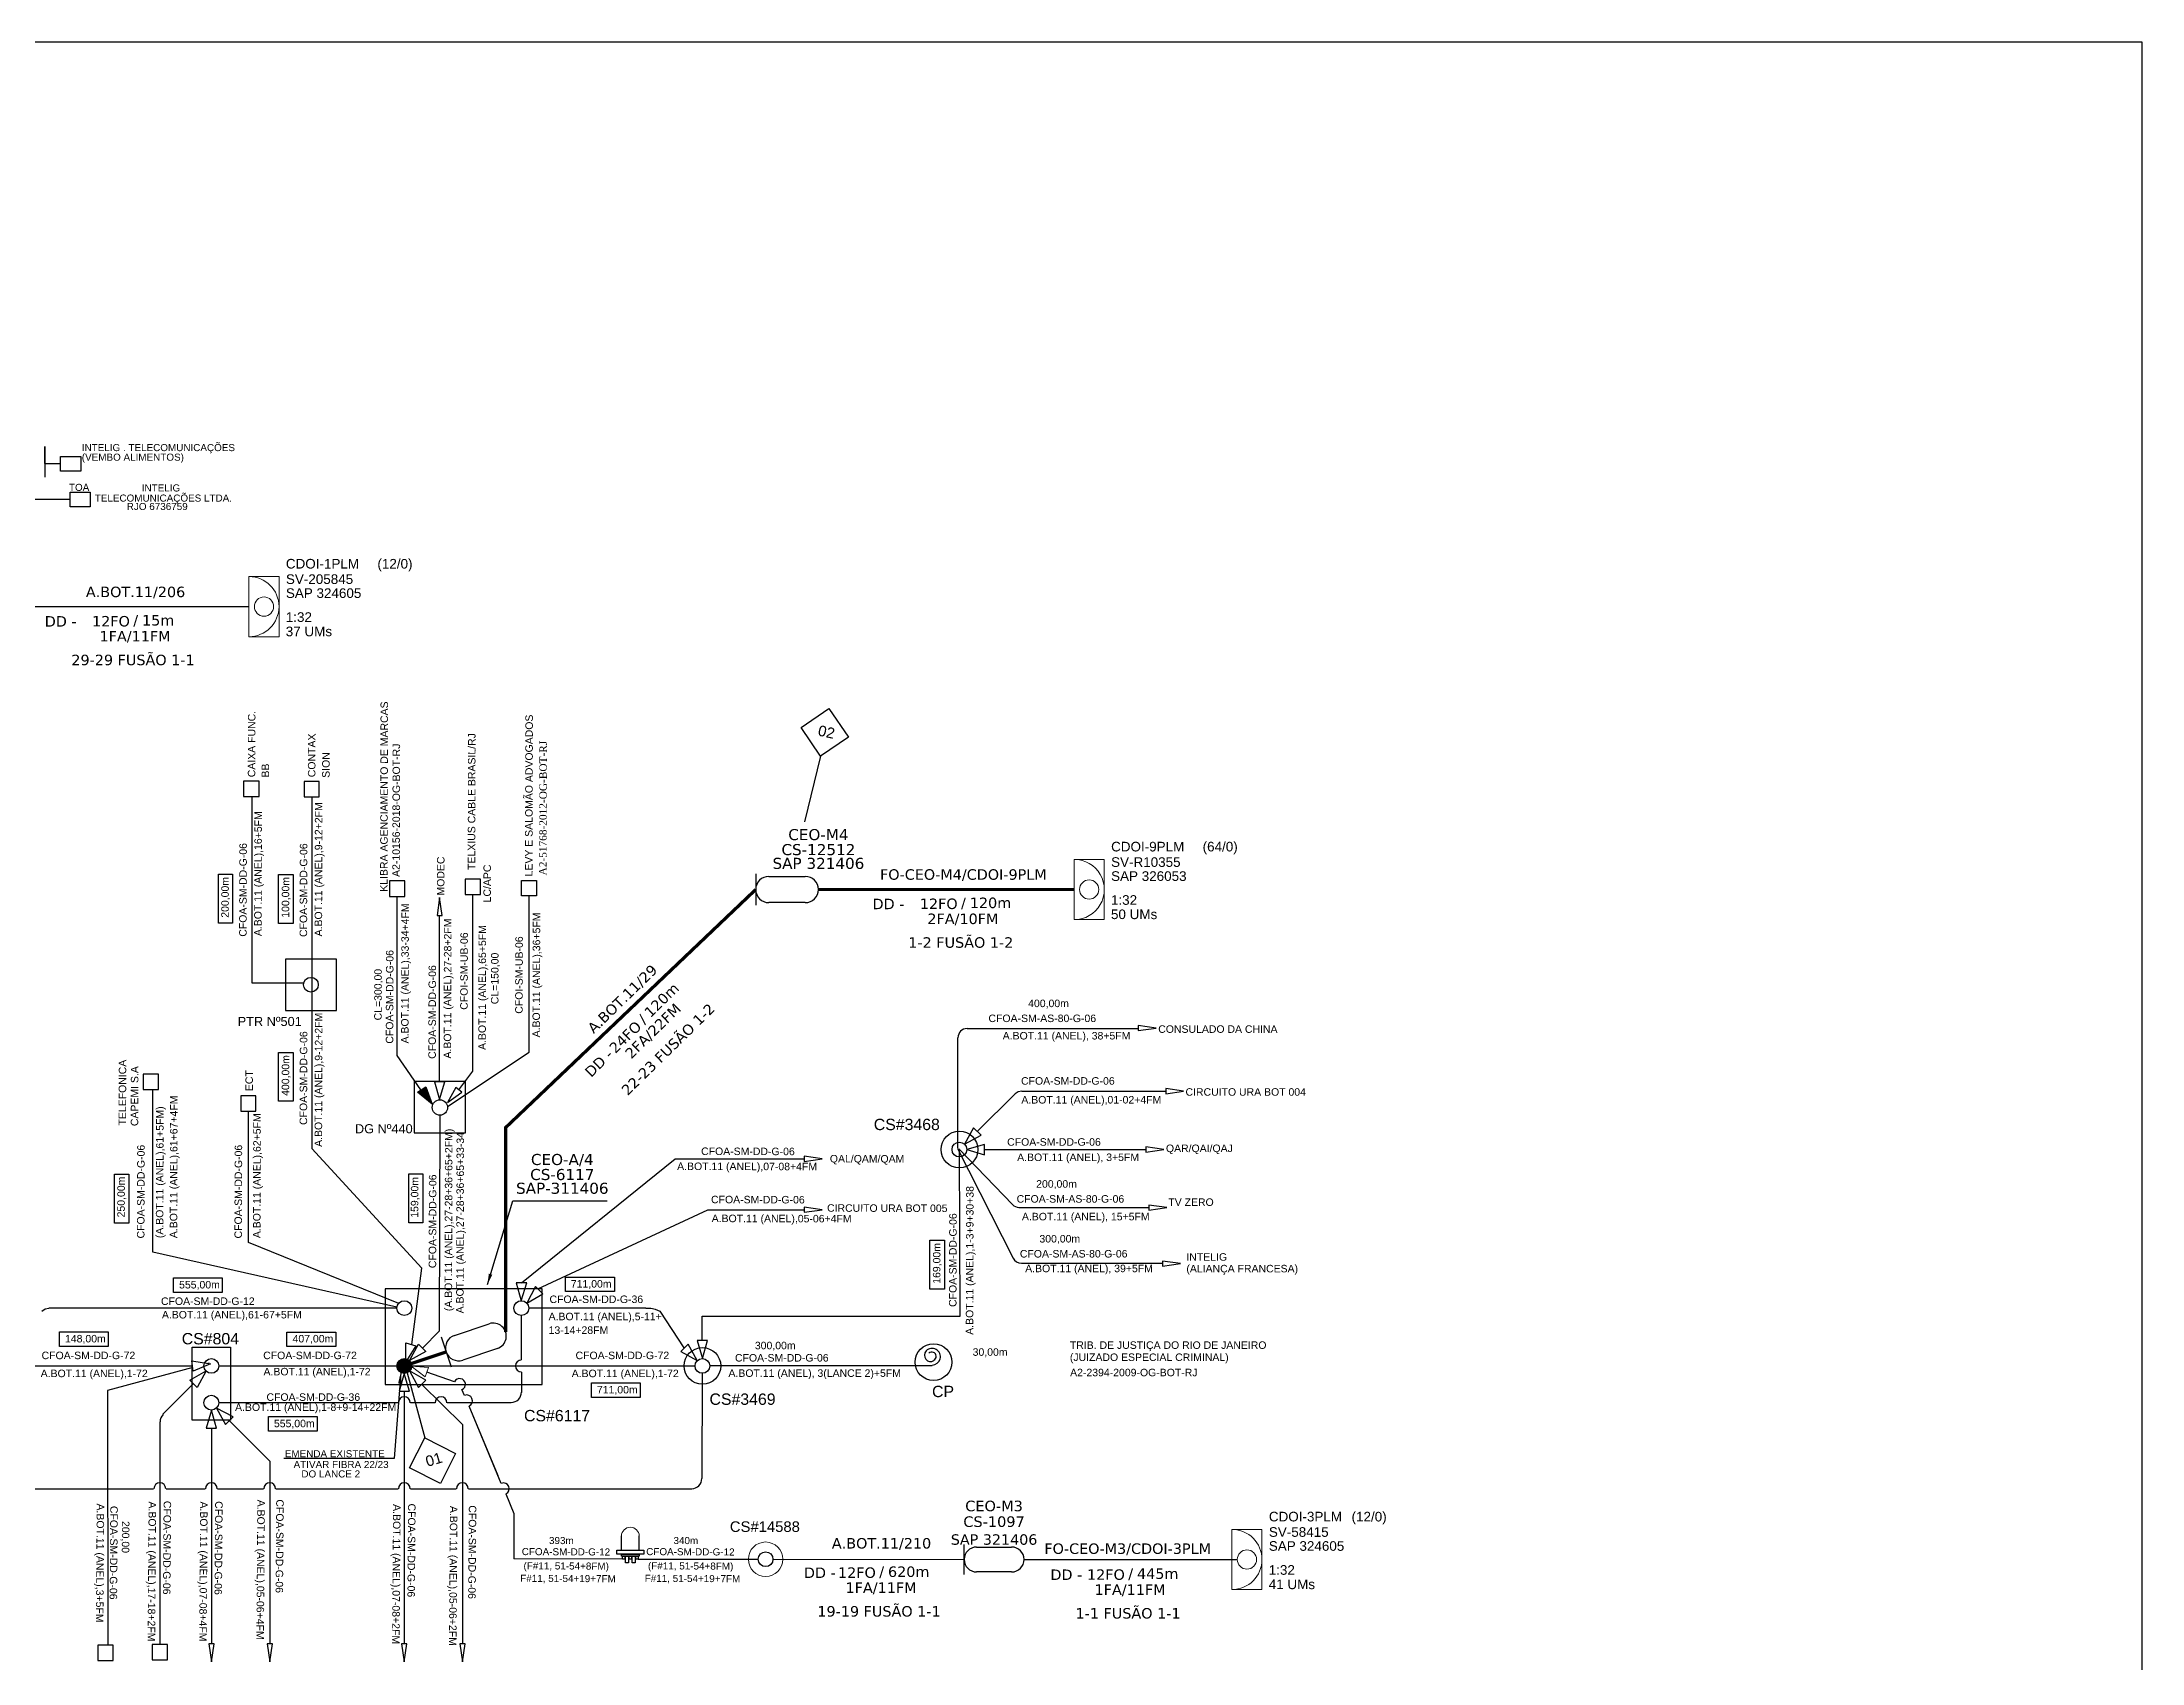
# Model space of a CAD drawing. Header units: millimetres. Extents: x 3753 to 6511, y 627 to 1221.
# Drawn here: x 6028 to 6510.8, y 849 to 1221.5 of the extents above; entities that cross this region are included whole.
import ezdxf
from ezdxf.enums import TextEntityAlignment as Align

# ---------------------------------------------------------------- set-up
doc = ezdxf.new("R2010")
doc.units = ezdxf.units.MM
for name, color, linetype, lineweight in [("20.0-LEGENDA DOS CDO'S", 1, 'Continuous', 0), ('40.1-ETIQUETAS', 1, 'Continuous', 20), ('Cabo existente', 7, 'Continuous', 40)]:
    doc.layers.add(name, color=color, linetype=linetype, lineweight=lineweight)
for name, color, linetype in [('20.1-CDO_INTERIOR', 1, 'Continuous'), ('20.4-CEO', 1, 'Continuous'), ('CEO', 1, 'Continuous'), ('CS#', 5, 'Continuous'), ('CS# TXT', 2, 'Continuous'), ('Redeproj', 7, 'Continuous'), ('TEXTOS', 2, 'Continuous')]:
    doc.layers.add(name, color=color, linetype=linetype)
doc.styles.add('ARIAL', font='arial.ttf')
doc.styles.add('siredit', font='verdana.ttf')
doc.styles.add('style0', font='arial.ttf', dxfattribs={"height": 1.166944})
doc.dimstyles.new('ISO-25', dxfattribs={"dimtxt": 2.5, "dimasz": 2.5, "dimexe": 1.25, "dimexo": 0.625, "dimtad": 1, "dimtxsty": 'Standard', "dimcen": 2.5, "dimadec": 0, "dimazin": 0, "dimtfac": 1, "dimtmove": 0, "dimatfit": 3, "dimfxl": 0, "dimarcsym": 0})
doc.dimstyles.get("Standard").update_dxf_attribs({"dimtxt": 0.18, "dimasz": 0.18, "dimexe": 0.18, "dimexo": 0.0625, "dimgap": 0.09, "dimtad": 0, "dimtih": 1, "dimtoh": 1, "dimdec": 4, "dimzin": 0, "dimdsep": 46, "dimtxsty": 'Standard', "dimcen": 0.09, "dimadec": 0, "dimazin": 0, "dimtfac": 1, "dimtdec": 4, "dimtofl": 0, "dimtmove": 0, "dimatfit": 3, "dimfxl": 0, "dimtolj": 1, "dimtzin": 0, "dimarcsym": 0})

# ---------------------------------------------------------------- blocks, each defined once
blk = doc.blocks.new('ETIQUETA_RS5F')
at = {"layer": '40.1-ETIQUETAS', "color": 0, "style": 'siredit'}
blk.add_text('/', height=1.5, dxfattribs=at).set_placement((1.55, -1.95), align=Align.MIDDLE_RIGHT)
for tag, p in [('ETIQUETA_R_PRIMARIA', (1.18, 4.1)), ('ETIQUETA_R_SECUNDARIA', (1.18, 2.1)), ('F_ATIVAS/F_MORTAS', (1.11, -4.24))]:
    blk.add_attdef(tag, text='', height=1.5, dxfattribs=at).set_placement(p, align=Align.MIDDLE_CENTER)
for tag, p in [('TIPO_CABO', (-6.62, -2.12)), ('CAP_CABO', (0.37, -2.09))]:
    blk.add_attdef(tag, text='', height=1.5, dxfattribs=at).set_placement(p, align=Align.MIDDLE_RIGHT)
blk.add_attdef('METROS', text='', height=1.5, dxfattribs=at).set_placement((2.11, -1.95), align=Align.MIDDLE_LEFT)
for tag, p in [('FUSÃO_1', (0.82, -8.39)), ('FUSÃO_2', (0.82, -10.6)), ('FUSÃO_3', (0.82, -12.93)), ('FUSÃO_4', (0.82, -15.14)), ('FUSÃO_5', (0.82, -17.16))]:
    blk.add_attdef(tag, text='', height=1.5, dxfattribs=at).set_placement(p, align=Align.CENTER)
blk = doc.blocks.new('CEO_UN')
at = {"layer": '20.4-CEO', "color": 0}
for p, q in [((-9.11, 2.39), (-2.39, 2.39)), ((-2.39, -2.39), (-9.11, -2.39))]:
    blk.add_line(p, q, dxfattribs=at)
blk.add_lwpolyline([(-11.5, -2.89), (-11.5, 2.89)], dxfattribs=at)
for centre, start, end in [((-9.11, 0), 90, 270), ((-2.39, 0), 270, 90)]:
    blk.add_arc(centre, 2.39, start, end, dxfattribs=at)
at = {"layer": '20.4-CEO', "color": 7, "style": 'siredit'}
for tag, height, p in [('LOCAL?', 2.03, (-5.75, 7.27)), ('NOME?', 2.03, (-5.75, 10.27)), ('TIPO?', 2, (-9.11, 3.89))]:
    blk.add_attdef(tag, text='', height=height, dxfattribs=at).set_placement(p, align=Align.MIDDLE_CENTER)
blk.add_attdef('FIBRAS_RESERVA', text='', height=2.03, dxfattribs=at).set_placement((-5.75, -3.97), align=Align.TOP_CENTER)
blk = doc.blocks.new('CDOI_CT_DRT')
at = {"layer": '20.1-CDO_INTERIOR', "color": 0, "lineweight": 18}
blk.add_lwpolyline([(2.13, -2.13), (2.13, 2.12), (0, 2.12), (0, -2.13)], close=True, dxfattribs=at)
blk.add_circle((1.06, 0), 0.68, dxfattribs=at)
blk.add_arc((0, 0), 2.13, 269.9724, 89.9724, dxfattribs=at)
at = {"layer": "20.0-LEGENDA DOS CDO'S", "color": 0, "style": 'ARIAL'}
for tag, p in [('CDO_N', (2.61, 2.69)), ('SURVEY', (2.61, 1.6)), ('SAP', (2.61, 0.61)), ('1:XX', (2.6, -1.08)), ('UMS', (2.6, -2.09))]:
    blk.add_attdef(tag, p, '', height=0.68, rotation=359.9724, dxfattribs=at)
blk.add_attdef('FIBRAS_UTILIZADAS', text='', height=0.68, rotation=359.9724, dxfattribs=at).set_placement((10.32, 2.69), align=Align.CENTER)
blk = doc.blocks.new('CEO_CT_DRT')
at = {"layer": 'CEO', "color": 0}
for p, q in [((-4.55, 1.2), (-1.2, 1.2)), ((-1.2, -1.2), (-4.55, -1.2))]:
    blk.add_line(p, q, dxfattribs=at)
blk.add_lwpolyline([(-5.75, 1.44), (-5.75, -1.44)], dxfattribs=at)
for centre, start, end in [((-4.55, 0), 90, 270), ((-1.2, 0), 270, 90)]:
    blk.add_arc(centre, 1.2, start, end, dxfattribs=at)
at = {"layer": 'CEO', "color": 7, "style": 'siredit'}
for tag, p in [('CEO_Nº', (-2.87, 5.54)), ('LOCAL', (-2.87, 4.17)), ('SAP', (-2.87, 2.91)), ('FIBRAS_RESERVA', (-2.87, -2.01))]:
    blk.add_attdef(tag, text='', height=1.01, dxfattribs=at).set_placement(p, align=Align.TOP_CENTER)

msp = doc.modelspace()

# ---------------------------------------------------------------- hatches: boundary and pattern name
msp.add_hatch(color=256).paths.add_polyline_path([(6116.24, 981.39), (6114.39, 980.13), (6117.72, 977.38)])
at = {"lineweight": 15}
h = msp.add_hatch(color=5, dxfattribs=at)
edge = h.paths.add_edge_path()
edge.add_arc((6111.34, 917.18), 1.74, 0, 360)
h = msp.add_hatch(color=256)
edge = h.paths.add_edge_path()
edge.add_arc((6111.32, 917.22), 1.7, 0, 360)

# ---------------------------------------------------------------- linework, layer by layer
at = {"color": 7}
for p, q in [((6019.67, 1091.71), (6075.61, 1091.71)), ((6196.09, 872.8), (6240.02, 872.74)), ((6253.8, 872.74), (6253.8, 872.74)), ((6253.8, 872.74), (6302.84, 872.74))]:
    msp.add_line(p, q, dxfattribs=at)
for p, q in [((6109.67, 988.57), (6109.67, 1025.12)), ((6127.05, 984.94), (6127.05, 1025.48)), ((6115.15, 980.7), (6109.67, 988.57)), ((6123.88, 980.65), (6127.05, 984.94)), ((6114.39, 980.13), (6116.24, 981.39)), ((6117.72, 977.38), (6114.39, 980.13)), ((6116.24, 981.39), (6117.72, 977.38)), ((6123.17, 981.2), (6121.24, 977.79)), ((6121.24, 977.79), (6124.57, 980.11)), ((6124.57, 980.11), (6123.17, 981.2))]:
    msp.add_line(p, q)
at = {"linetype": 'Continuous'}
msp.add_lwpolyline([(6510.83, 1221.45), (5672.26, 1221.45), (5672.26, 627.45), (6510.83, 627.45), (6510.83, 1221.45)], dxfattribs=at)
at = {"color": 7}
for points in [[(6028.67, 1124.61), (6028.67, 1128.51), (6028.67, 1121.47)], [(6028.67, 1124.61), (6032.31, 1124.61)]]:
    msp.add_lwpolyline(points, dxfattribs=at)
msp.add_lwpolyline([(6032.31, 1126.18), (6036.93, 1126.18), (6036.93, 1122.83), (6032.31, 1122.83)], close=True, dxfattribs=at)
for points in [[(6034.47, 1116.33), (6007.4, 1116.33), (6007.4, 1116.33)], [(6074.39, 1051.62), (6074.39, 1048.07), (6077.93, 1048.07), (6077.93, 1051.62), (6074.39, 1051.62)], [(6076.36, 1005.15), (6076.36, 1048.07)], [(6088.28, 1051.55), (6088.28, 1048.01), (6091.76, 1048.01), (6091.76, 1051.55), (6088.28, 1051.55)], [(6090.05, 1048.01), (6090.05, 967.21), (6115.34, 939.65)], [(6071.86, 1030.22), (6071.86, 1018.98), (6068.59, 1018.98), (6068.59, 1030.22), (6071.86, 1030.22)], [(6085.76, 1030.16), (6085.76, 1018.92), (6082.42, 1018.92), (6082.42, 1030.16), (6085.76, 1030.16)], [(6107.93, 1028.67), (6107.93, 1025.12), (6111.48, 1025.12), (6111.48, 1028.67), (6107.93, 1028.67)], [(6125.31, 1029.07), (6125.31, 1025.53), (6128.85, 1025.53), (6128.85, 1029.07), (6125.31, 1029.07)], [(6119.45, 1024.84), (6118.9, 1020.69), (6120.06, 1020.69), (6119.45, 1024.84)], [(6121.27, 976.83), (6140, 989.3), (6140, 1025.27)], [(6119.45, 982.54), (6119.45, 1020.69)], [(6083.99, 998.89), (6095.71, 998.89), (6095.71, 1010.67), (6083.99, 1010.67), (6083.99, 998.89)], [(6088.15, 1005.15), (6076.36, 1005.15)], [(6240.72, 994.74), (6280.03, 994.74)], [(6284.19, 994.81), (6280.03, 995.42), (6280.03, 994.27), (6284.19, 994.81)], [(6238.61, 967.29), (6238.61, 992.63)], [(6085.76, 989.28), (6085.76, 978.04), (6082.42, 978.04), (6082.42, 989.28), (6085.76, 989.28)], [(6051.3, 980.71), (6054.85, 980.71), (6054.85, 984.25), (6051.3, 984.25), (6051.3, 980.71)], [(6053.48, 943.38), (6053.48, 980.71)], [(6113.59, 970.82), (6125.37, 970.82), (6125.37, 982.61), (6113.59, 982.61), (6113.59, 970.82)], [(6119.45, 978.45), (6120.67, 982.54), (6118.29, 982.54), (6119.45, 978.45)], [(6253.26, 980.37), (6252.44, 980.23), (6251.76, 979.76)], [(6253.26, 980.37), (6286.37, 980.37)], [(6290.45, 980.37), (6286.37, 980.98), (6286.37, 979.76), (6290.45, 980.37)], [(6073.72, 975.74), (6077.19, 975.74), (6077.19, 979.28), (6073.72, 979.28), (6073.72, 975.74)], [(6075.49, 945.62), (6075.49, 975.74)], [(6243.04, 971.1), (6251.76, 979.76)], [(6115.49, 921.33), (6119.45, 925.31), (6119.58, 974.84)], [(6240.11, 968.17), (6243.92, 970.22), (6242.22, 971.92), (6240.11, 968.17)], [(6238.47, 967.22), (6251.28, 942.01)], [(6238.81, 967.08), (6251.14, 954.28)], [(6239.13, 928.67), (6238.95, 966.95)], [(6240.65, 966.95), (6244.74, 965.72), (6244.74, 968.11), (6240.65, 966.95)], [(6244.74, 966.95), (6281.8, 966.95)], [(6285.96, 966.95), (6281.8, 967.56), (6281.8, 966.33), (6285.96, 966.95)], [(6048.03, 961.29), (6048.03, 950.05), (6044.7, 950.05), (6044.7, 961.29), (6048.03, 961.29)], [(6115.6, 961.38), (6115.6, 950.14), (6112.33, 950.14), (6112.33, 961.38), (6115.6, 961.38)], [(6138.27, 936.29), (6173.57, 964.82)], [(6173.57, 964.82), (6203.27, 964.82)], [(6207.43, 964.82), (6203.27, 965.43), (6203.27, 964.21), (6207.43, 964.82)], [(6142.05, 934.93), (6181.1, 953.12)], [(6181.1, 953.12), (6181.1, 953.12), (6203.25, 953.12)], [(6207.4, 953.12), (6203.25, 953.73), (6203.25, 952.57), (6207.4, 953.12)], [(6252.64, 953.59), (6282.48, 953.59)], [(6286.64, 953.59), (6282.48, 954.14), (6282.48, 952.98), (6286.64, 953.59)], [(6109.62, 930.7), (6053.48, 943.38)], [(6110.1, 931.59), (6075.49, 945.62)], [(6235.48, 946.1), (6235.48, 934.86), (6232.14, 934.86), (6232.14, 946.1), (6235.48, 946.1)], [(6069.49, 934.11), (6058.25, 934.11), (6058.25, 937.45), (6069.49, 937.45), (6069.49, 934.11)], [(6113.03, 922.12), (6115.34, 939.65)], [(6159.62, 934.31), (6148.38, 934.31), (6148.38, 937.65), (6159.62, 937.65), (6159.62, 934.31)], [(6253.19, 940.86), (6285.62, 940.86)], [(6289.77, 940.72), (6285.62, 941.26), (6285.62, 940.11), (6289.77, 940.72)], [(6143, 934.93), (6106.89, 934.93), (6106.89, 912.99), (6143, 912.99), (6143, 934.93)], [(6138.23, 932.2), (6139.46, 936.29), (6137.07, 936.29), (6138.23, 932.2)], [(6139.46, 931.66), (6143.21, 933.77), (6141.5, 935.47), (6139.46, 931.66)], [(6029.64, 930.43), (6028.75, 930.23), (6028, 929.75)], [(6109.62, 930.5), (6029.64, 930.5)], [(6138.23, 928.8), (6138.23, 918.65)], [(6166.85, 930.5), (6139.94, 930.5)], [(6170.12, 929.75), (6169.09, 930.16), (6168, 930.43), (6166.85, 930.43)], [(6175.7, 921.37), (6170.18, 929.82)], [(6179.82, 923.07), (6179.82, 928.67), (6239.13, 928.67)], [(6043.26, 921.71), (6032.02, 921.71), (6032.02, 925.05), (6043.26, 925.05), (6043.26, 921.71)], [(6095.59, 921.71), (6084.34, 921.71), (6084.34, 924.98), (6095.59, 924.98), (6095.59, 921.71)], [(6111.66, 918.17), (6111.66, 922.53), (6113.98, 921.85), (6111.66, 918.17)], [(6112.55, 918.44), (6114.59, 922.19), (6116.3, 920.55), (6112.55, 918.44)], [(6178.63, 918.44), (6176.59, 922.19), (6174.89, 920.55), (6178.63, 918.44)], [(6179.86, 918.92), (6181.02, 923.07), (6178.63, 923.07), (6179.86, 918.92)], [(6066.77, 917.69), (6062.82, 915.99), (6062.48, 918.37), (6066.77, 917.69)], [(6062.54, 921.51), (6071.4, 921.51), (6071.4, 904.75), (6062.54, 904.75), (6062.54, 921.51)], [(6066.43, 917.83), (6066.16, 917.76)], [(6181.56, 917.35), (6232.66, 917.35)], [(6017.1, 917.22), (6062.68, 917.22)], [(6062.68, 916.87), (6043.06, 911.56)], [(6062.82, 913.13), (6055.8, 906.11)], [(6065.75, 916.06), (6063.7, 912.24), (6062, 913.94), (6065.75, 916.06)], [(6068.68, 917.22), (6109.62, 917.22)], [(6111.32, 915.51), (6110.16, 911.42), (6112.55, 911.42), (6111.32, 915.51)], [(6112.55, 916.06), (6114.59, 912.24), (6116.3, 913.94), (6112.55, 916.06)], [(6113.03, 917.22), (6178.16, 917.22)], [(6115.34, 912.99), (6124.68, 903.73), (6124.68, 853.38)], [(6122.87, 913.57), (6116.52, 915.78)], [(6138.3, 915.78), (6138.3, 911.15)], [(6165.55, 909.99), (6154.38, 909.99), (6154.38, 913.33), (6165.55, 913.33), (6165.55, 909.99)], [(6179.79, 891.33), (6179.86, 915.51)], [(6043.06, 911.56), (6043.2, 853.04)], [(6109.89, 908.77), (6068.68, 908.77)], [(6111.32, 911.42), (6111.32, 853.38)], [(6118.41, 908.77), (6112.75, 908.77)], [(6135.92, 908.77), (6121.2, 908.77)], [(6125.17, 910.44), (6124.59, 911.78)], [(6132.9, 891.94), (6126.21, 908.01)], [(6133.63, 890.23), (6126.21, 908.01)], [(6055.12, 904.41), (6055.12, 853.24)], [(6066.97, 907.06), (6065.75, 902.91), (6068.13, 902.91), (6066.97, 907.06)], [(6066.97, 902.91), (6066.97, 853.38)], [(6068.13, 907.54), (6070.24, 903.79), (6071.95, 905.5), (6068.13, 907.54)], [(6071.06, 904.68), (6080.39, 895.35), (6080.39, 853.38)], [(6091.29, 902.23), (6080.12, 902.23), (6080.12, 905.57), (6091.29, 905.57), (6091.29, 902.23)], [(5975.61, 889.01), (6053.69, 889.01)], [(6056.55, 889.01), (6065.54, 889.01)], [(6068.4, 889.01), (6078.96, 889.01)], [(6081.82, 889.01), (6109.89, 889.01)], [(6112.75, 889.01), (6123.25, 889.01)], [(6126.11, 889.01), (6177.41, 889.01)], [(6134.67, 887.8), (6136.48, 883.32)], [(6136.48, 883.32), (6136.48, 872.91)], [(6161.26, 874.87), (6161.26, 878.15)], [(6165.33, 874.88), (6165.33, 878.15)], [(6161.5, 872.8), (6136.48, 872.91)], [(6165.08, 872.8), (6192.79, 872.8)], [(6040.88, 849.5), (6044.42, 849.5), (6044.42, 853.04), (6040.88, 853.04), (6040.88, 849.5)], [(6053.35, 849.7), (6056.89, 849.7), (6056.89, 853.24), (6053.35, 853.24), (6053.35, 849.7)], [(6066.97, 849.22), (6067.59, 853.38), (6066.36, 853.38), (6066.97, 849.22)], [(6080.39, 849.22), (6081.01, 853.38), (6079.78, 853.38), (6080.39, 849.22)], [(6111.32, 849.22), (6111.94, 853.38), (6110.71, 853.38), (6111.32, 849.22)], [(6124.68, 849.22), (6125.29, 853.38), (6124.06, 853.38), (6124.68, 849.22)]]:
    msp.add_lwpolyline(points)
for points in [[(6034.47, 1118), (6039.1, 1118), (6039.1, 1114.66), (6034.47, 1114.66)], [(6138.24, 1028.78), (6141.75, 1028.78), (6141.75, 1025.27), (6138.24, 1025.27)], [(6160.17, 874.88), (6166.42, 874.88), (6166.42, 873.93), (6160.17, 873.93)], [(6161.25, 873.93), (6165.32, 873.93), (6165.32, 873.49), (6161.25, 873.49)], [(6161.5, 873.49), (6162, 873.49), (6162, 872.8), (6161.5, 872.8)], [(6162.15, 873.49), (6162.85, 873.49), (6162.85, 871.97), (6162.15, 871.97)], [(6163.04, 873.49), (6163.54, 873.49), (6163.54, 872.8), (6163.04, 872.8)], [(6163.71, 873.49), (6164.41, 873.49), (6164.41, 871.97), (6163.71, 871.97)], [(6164.58, 873.49), (6165.08, 873.49), (6165.08, 872.8), (6164.58, 872.8)]]:
    msp.add_lwpolyline(points, close=True)
at = {"color": 5}
for points in [[(6213.43, 1061.71), (6207.03, 1057.35), (6202.56, 1063.9), (6208.96, 1068.27)], [(6123.12, 897.1), (6119.61, 890.2), (6112.54, 893.79), (6116.05, 900.7)]]:
    msp.add_lwpolyline(points, close=True, dxfattribs=at)
for points in [[(6207.03, 1057.35), (6203.35, 1042.29)], [(6112.02, 915.66), (6116.05, 900.7)]]:
    msp.add_lwpolyline(points, dxfattribs=at)
at = {"color": 1, "const_width": 0.75}
for points in [[(6134.62, 925.02), (6134.62, 971.99), (6192.12, 1026.7)], [(6206.53, 1026.7), (6265.33, 1026.7)], [(6111.32, 917.22), (6120.96, 920.44)]]:
    msp.add_lwpolyline(points, dxfattribs=at)
for centre, radius in [((6089.85, 1004.81), 1.7), ((6119.51, 976.61), 1.77), ((6238.95, 966.95), 4.22), ((6238.95, 966.95), 1.7), ((6111.32, 930.5), 1.7), ((6138.23, 930.5), 1.7), ((6233, 918.1), 4.22), ((6066.97, 917.22), 1.7), ((6111.32, 917.22), 1.7), ((6179.86, 917.22), 4.22), ((6179.86, 917.22), 1.7), ((6179.86, 917.22), 1.7), ((6066.97, 908.77), 1.7), ((6194.38, 872.8), 1.7)]:
    msp.add_circle(centre, radius)
for centre, radius, start, end in [((6240.72, 992.63), 2.11, 90, 180), ((6252.64, 955.77), 2.11, 223.9948, 270), ((6253.19, 942.97), 2.11, 207.0099, 270), ((6138.23, 917.22), 1.36, 90.1099, 270.1099), ((6232.32, 919.67), 1.43, 136.6864, 303.0579), ((6232.66, 919.33), 1.91, 270.8075, 135.2966), ((6232.59, 919.4), 1.02, 299.317, 131.6547), ((6124.06, 912.99), 1.32, 293.723, 153.8332), ((6111.32, 908.77), 1.36, 0.0055, 180), ((6119.77, 908.77), 1.36, 0.0055, 180), ((6125.67, 909.22), 1.32, 293.723, 112.6549), ((6135.92, 911.15), 2.32, 270, 0.1099), ((6057.5, 904.41), 2.32, 135, 180), ((6055.12, 889.01), 1.36, 0.0055, 180), ((6066.97, 889.01), 1.36, 0.0055, 180), ((6080.39, 889.01), 1.36, 0.0055, 180), ((6111.32, 889.01), 1.36, 0.0055, 180), ((6124.68, 889.01), 1.36, 0.0055, 180), ((6134.14, 889.01), 1.32, 293.723, 112.6549), ((6177.41, 891.33), 2.32, 270, 359.7253)]:
    msp.add_arc(centre, radius, start, end)
at = {"layer": '20.1-CDO_INTERIOR', "color": 7, "lineweight": 18}
for points in [[(6082.52, 1084.79), (6082.53, 1098.62), (6075.62, 1098.62), (6075.61, 1084.8)], [(6308.51, 865.82), (6308.51, 879.65), (6301.6, 879.65), (6301.59, 865.83)]]:
    msp.add_lwpolyline(points, close=True, dxfattribs=at)
for centre in [(6079.07, 1091.71), (6305.05, 872.74)]:
    msp.add_circle(centre, 2.21, dxfattribs=at)
for centre in [(6075.61, 1091.71), (6301.6, 872.74)]:
    msp.add_arc(centre, 6.91, 269.9724, 89.9724, dxfattribs=at)
at = {"layer": 'Cabo existente', "color": 0, "lineweight": 15}
msp.add_lwpolyline([(6112.89, 917.13), (6116.91, 916.83), (6116.13, 914.74)], close=True, dxfattribs=at)
at = {"layer": 'CEO', "color": 1}
for p, q in [((6119.81, 923.87), (6122.11, 917.01)), ((6122.85, 924.24), (6130.83, 926.91)), ((6132.73, 921.23), (6124.75, 918.55))]:
    msp.add_line(p, q, dxfattribs=at)
for centre, start_param, end_param in [((6131.78, 924.07), 2.356194, 5.497787), ((6123.8, 921.4), -0.785398, 2.356194)]:
    msp.add_ellipse(centre, major_axis=(-2.68, 1.34), ratio=1, start_param=start_param, end_param=end_param, dxfattribs=at)
at = {"layer": 'CS#', "color": 0, "lineweight": 15}
msp.add_circle((6194.38, 872.8), 3.96, dxfattribs=at)
at = {"layer": 'Redeproj', "color": 7, "lineweight": 9}
msp.add_arc((6163.29, 878.12), 2.04, 0.7184, 179.2816, dxfattribs=at)

# ---------------------------------------------------------------- block references
at = {"color": 1}
ref = msp.add_blockref('ETIQUETA_RS5F', (6162.46, 997.83), dxfattribs=dict(at, xscale=1.604193708243708, yscale=1.604193707928061, zscale=1.604193708589204, rotation=44.38451240964074))
ref.add_attrib('ETIQUETA_R_SECUNDARIA', 'A.BOT.11/29', dxfattribs={"layer": '40.1-ETIQUETAS', "color": 0, "height": 2.4063, "rotation": 44.3845, "style": 'siredit'}).set_placement((6161.45, 1001.57), align=Align.MIDDLE_CENTER)
ref.add_attrib('TIPO_CABO', '    DD - ', dxfattribs={"layer": '40.1-ETIQUETAS', "color": 0, "height": 2.406, "rotation": 44.3845, "style": 'siredit'}).set_placement((6159.4, 990.09), align=Align.MIDDLE_RIGHT)
ref.add_attrib('CAP_CABO', '24FO', dxfattribs={"layer": '40.1-ETIQUETAS', "color": 0, "height": 2.406, "rotation": 44.3845, "style": 'siredit'}).set_placement((6165.22, 995.84), align=Align.MIDDLE_RIGHT)
ref.add_attrib('METROS', '120m', dxfattribs={"layer": '40.1-ETIQUETAS', "color": 0, "height": 2.406, "rotation": 44.3845, "style": 'siredit'}).set_placement((6167.07, 997.96), align=Align.MIDDLE_LEFT)
ref.add_attrib('F_ATIVAS/F_MORTAS', '2FA/22FM', dxfattribs={"layer": '40.1-ETIQUETAS', "color": 0, "height": 2.406, "rotation": 44.3845, "style": 'siredit'}).set_placement((6168.49, 994.21), align=Align.MIDDLE_CENTER)
ref.add_attrib('FUSÃO_1', '22-23 FUSÃO 1-2', dxfattribs={"layer": '40.1-ETIQUETAS', "color": 0, "height": 2.4063, "rotation": 44.3845, "style": 'siredit'}).set_placement((6172.8, 989.13), align=Align.CENTER)
at = {"layer": '20.1-CDO_INTERIOR', "xscale": 3.252835685620084, "yscale": 3.252835685387254, "zscale": 3.252835685621806}
msp.add_blockref('CDOI_CT_DRT', (6265.33, 1026.7), dxfattribs=at).add_auto_attribs({'CDO_N': 'CDOI-9PLM', 'FIBRAS_UTILIZADAS': '(64/0)', 'SURVEY': 'SV-R10355', 'SAP': 'SAP 326053', '1:XX': '1:32', 'UMS': '50 UMs'})
at = {"layer": '20.4-CEO', "color": 7}
ref = msp.add_blockref('CEO_UN', (6253.8, 872.74), dxfattribs=dict(at, xscale=1.197813128237613, yscale=1.19781312905252, zscale=1.19781312825944))
ref.add_attrib('NOME?', 'CEO-M3', dxfattribs={"color": 7, "height": 2.429, "style": 'siredit'}).set_placement((6246.91, 885.04), align=Align.MIDDLE_CENTER)
ref.add_attrib('LOCAL?', 'CS-1097', dxfattribs={"color": 7, "height": 2.429, "style": 'siredit'}).set_placement((6246.91, 881.44), align=Align.MIDDLE_CENTER)
ref.add_attrib('TIPO?', 'SAP 321406', dxfattribs={"color": 7, "height": 2.396, "style": 'siredit'}).set_placement((6246.92, 877.33), align=Align.MIDDLE_CENTER)
at = {"layer": '40.1-ETIQUETAS', "color": 7}
ref = msp.add_blockref('ETIQUETA_RS5F', (6047.64, 1091.71), dxfattribs=dict(at, xscale=1.604193708626553, yscale=1.604193707928061, zscale=1.604193708589204))
ref.add_attrib('ETIQUETA_R_SECUNDARIA', 'A.BOT.11/206', dxfattribs={"color": 0, "height": 2.4063, "style": 'siredit'}).set_placement((6049.54, 1095.09), align=Align.MIDDLE_CENTER)
ref.add_attrib('TIPO_CABO', 'DD - ', dxfattribs={"color": 0, "height": 2.406, "style": 'siredit'}).set_placement((6037.03, 1088.32), align=Align.MIDDLE_RIGHT)
ref.add_attrib('CAP_CABO', '12FO', dxfattribs={"color": 0, "height": 2.406, "style": 'siredit'}).set_placement((6048.23, 1088.35), align=Align.MIDDLE_RIGHT)
ref.add_attrib('METROS', '15m', dxfattribs={"color": 0, "height": 2.406, "style": 'siredit'}).set_placement((6051.03, 1088.57), align=Align.MIDDLE_LEFT)
ref.add_attrib('F_ATIVAS/F_MORTAS', '1FA/11FM', dxfattribs={"color": 0, "height": 2.406, "style": 'siredit'}).set_placement((6049.42, 1084.9), align=Align.MIDDLE_CENTER)
ref.add_attrib('FUSÃO_1', '29-29 FUSÃO 1-1', dxfattribs={"color": 0, "height": 2.4063, "style": 'siredit'}).set_placement((6048.95, 1078.25), align=Align.CENTER)
at = {"layer": '40.1-ETIQUETAS'}
ref = msp.add_blockref('ETIQUETA_RS5F', (6237.95, 1026.78), dxfattribs=dict(at, xscale=1.604193708626553, yscale=1.604193707928061, zscale=1.604193708589204))
ref.add_attrib('ETIQUETA_R_SECUNDARIA', 'FO-CEO-M4/CDOI-9PLM', dxfattribs={"color": 0, "height": 2.4063, "style": 'siredit'}).set_placement((6239.85, 1030.15), align=Align.MIDDLE_CENTER)
ref.add_attrib('TIPO_CABO', 'DD - ', dxfattribs={"color": 0, "height": 2.406, "style": 'siredit'}).set_placement((6227.34, 1023.38), align=Align.MIDDLE_RIGHT)
ref.add_attrib('CAP_CABO', '12FO', dxfattribs={"color": 0, "height": 2.406, "style": 'siredit'}).set_placement((6238.54, 1023.42), align=Align.MIDDLE_RIGHT)
ref.add_attrib('METROS', '120m', dxfattribs={"color": 0, "height": 2.406, "style": 'siredit'}).set_placement((6241.34, 1023.64), align=Align.MIDDLE_LEFT)
ref.add_attrib('F_ATIVAS/F_MORTAS', '2FA/10FM', dxfattribs={"color": 0, "height": 2.406, "style": 'siredit'}).set_placement((6239.74, 1019.97), align=Align.MIDDLE_CENTER)
ref.add_attrib('FUSÃO_1', '1-2 FUSÃO 1-2', dxfattribs={"color": 0, "height": 2.4063, "style": 'siredit'}).set_placement((6239.27, 1013.32), align=Align.CENTER)
at = {"layer": '40.1-ETIQUETAS', "color": 7}
ref = msp.add_blockref('ETIQUETA_RS5F', (6219.15, 873.08), dxfattribs=dict(at, xscale=1.604193708626553, yscale=1.604193707928061, zscale=1.604193708589204))
ref.add_attrib('ETIQUETA_R_SECUNDARIA', 'A.BOT.11/210', dxfattribs={"color": 0, "height": 2.4063, "style": 'siredit'}).set_placement((6221.04, 876.46), align=Align.MIDDLE_CENTER)
ref.add_attrib('TIPO_CABO', '    DD - ', dxfattribs={"color": 0, "height": 2.406, "style": 'siredit'}).set_placement((6211.56, 869.69), align=Align.MIDDLE_RIGHT)
ref.add_attrib('CAP_CABO', '12FO', dxfattribs={"color": 0, "height": 2.406, "style": 'siredit'}).set_placement((6219.73, 869.72), align=Align.MIDDLE_RIGHT)
ref.add_attrib('METROS', '620m', dxfattribs={"color": 0, "height": 2.406, "style": 'siredit'}).set_placement((6222.53, 869.94), align=Align.MIDDLE_LEFT)
ref.add_attrib('F_ATIVAS/F_MORTAS', '1FA/11FM', dxfattribs={"color": 0, "height": 2.406, "style": 'siredit'}).set_placement((6220.93, 866.27), align=Align.MIDDLE_CENTER)
ref.add_attrib('FUSÃO_1', '19-19 FUSÃO 1-1', dxfattribs={"color": 0, "height": 2.4063, "style": 'siredit'}).set_placement((6220.46, 859.62), align=Align.CENTER)
at = {"layer": 'CEO'}
ref = msp.add_blockref('CEO_CT_DRT', (6206.53, 1026.7), dxfattribs=dict(at, xscale=2.506452937843278, yscale=2.50645293854177, zscale=2.506452937838979))
ref.add_attrib('CEO_Nº', 'CEO-M4', dxfattribs={"color": 7, "height": 2.541, "style": 'siredit'}).set_placement((6206.53, 1040.59), align=Align.TOP_CENTER)
ref.add_attrib('LOCAL', 'CS-12512', dxfattribs={"color": 7, "height": 2.541, "style": 'siredit'}).set_placement((6206.53, 1037.14), align=Align.TOP_CENTER)
ref.add_attrib('SAP', 'SAP 321406', dxfattribs={"color": 7, "height": 2.541, "style": 'siredit'}).set_placement((6206.53, 1033.98), align=Align.TOP_CENTER)

# ---------------------------------------------------------------- texts
at = {"attachment_point": 7, "style": 'style0'}
for s, insert, char_height, rotation in [('CAIXA FUNC.', (6077.09, 1052.5), 1.723, 89.8574), ('KLIBRA AGENCIAMENTO DE MARCAS ', (6107.5, 1026.19), 1.723, 89.8574), ('CONTAX', (6090.91, 1052.5), 1.723, 89.8574), ('{\\fArial|b0|i0|c0|p34;T}ELXIUS CABLE BRASIL/RJ', (6127.65, 1031.2), 1.723, 89.8574), ('LEVY{\\fArial|b0|i0|c0|p34; E SALOMÃO ADVOGADOS}', (6140.82, 1029.71), 1.723, 89.8574), ('SION', (6094.18, 1052.37), 1.723, 89.8574), ('A2-10156-2018-OG-BOT-RJ', (6110.31, 1029.59), 1.723, 89.8574), ('{\\fTimes New Roman|b0|i0|c0|p16;A2-51768-2012-OG-BOT-RJ}', (6144.07, 1029.94), 1.723, 89.8574), ('BB', (6080.24, 1052.43), 1.723, 89.8574), ('A.BOT.11 (ANEL),16+5FM', (6079.04, 1015.99), 1.723, 89.8574), ('A.BOT.11 (ANEL),9-12+2FM', (6092.94, 1015.92), 1.723, 89.8574), ('CFOA-SM-DD-G-06', (6075.1, 1015.85), 1.723, 89.8574), ('CFOA-SM-DD-G-06', (6089, 1015.78), 1.723, 89.8574), ('MODEC', (6120.57, 1025.32), 1.723, 89.8574), ('200,00m', (6071.28, 1020.21), 1.723, 89.8574), ('100,00m', (6085.18, 1020.21), 1.723, 89.8574), ('{\\fArial|b0|i0|c0|p34;LC/APC}', (6131.25, 1023.74), 1.723, 89.8574), ('A.BOT.11 (ANEL),{\\fArial|b0|i0|c0|p34;33-34}+{\\fArial|b0|i0|c0|p34;4}FM', (6112.82, 991.33), 1.723, 89.8574), ('A.BOT.11 (ANEL),27-28+2FM', (6122.61, 987.85), 1.723, 89.8574), ('A.BOT.11 (ANEL),36+5FM', (6143.03, 992.72), 1.723, 89.8574), ('CFOI-SM-UB-06', (6125.92, 999.06), 1.723, 89.8574), ('A.BOT.11 (ANEL),{\\fArial|b0|i0|c0|p34;65}+5FM', (6130.58, 989.83), 1.723, 89.8574), ('CFOI-SM-UB-06', (6138.56, 998.15), 1.723, 89.8574), ('CFOA-SM-DD-G-06', (6108.81, 991.27), 1.723, 89.8574), ('CFOA-SM-DD-G-06', (6118.6, 987.78), 1.723, 89.8574), ('CL={\\fArial|b0|i0|c0|p34;150,00}', (6133.29, 1000.34), 1.723, 89.8574), ('CL={\\fArial|b0|i0|c0|p34;300,00}', (6106.44, 996.62), 1.723, 89.8574), ('A.BOT.11 (ANEL),9-12+2FM', (6092.94, 967.55), 1.723, 89.8574), ('CFOA-SM-DD-G-06', (6089, 972.59), 1.723, 89.8574), ('TELEFONICA', (6047.39, 972.47), 1.723, 89.8574), ('CAPEMI S.A', (6050.18, 972.33), 1.723, 89.8574), ('ECT', (6076.54, 980.37), 1.723, 89.8574), ('400,00m', (6085.18, 979.27), 1.723, 89.8574), ('(A.BOT.11 (ANEL),61+5FM)', (6056.44, 946.58), 1.723, 89.8574), ('A.BOT.11 (ANEL),61+67+4FM', (6059.64, 946.58), 1.723, 89.8574), ('A.BOT.11 (ANEL),62+5FM', (6078.78, 946.58), 1.723, 89.8574), ('{\\fArial|b0|i0|c0|p34;(}A.BOT.11 (ANEL),27-28+36+{\\fArial|b0|i0|c0|p34;65+2}FM{\\fArial|b0|i0|c0|p34;)}', (6122.82, 929.8), 1.72296, 89.8574), ('A.BOT.11 (ANEL),27-28+36+{\\fArial|b0|i0|c0|p34;65+33-34}', (6125.48, 929.3), 1.723, 89.8574), ('CFOA-SM-DD-G-06', (6051.61, 946.51), 1.723, 89.8574), ('CFOA-SM-DD-G-06', (6074.02, 946.51), 1.723, 89.8574), ('CFOA-SM-DD-G-06', (6179.56, 965.67), 1.723, 359.8574), ('QAL/QAM/QAM', (6209.16, 963.51), 1.723, 359.8574), ('CFOA-SM-DD-G-06', (6118.68, 939.69), 1.723, 89.8574), ('A.BOT.11 (ANEL),07-08+4FM', (6174.05, 961.73), 1.723, 359.8574), ('250,00m', (6047.38, 951.35), 1.723, 89.8574), ('159,00m', (6114.86, 951.27), 1.723, 89.8574), ('CFOA-SM-DD-G-06', (6181.85, 954.58), 1.723, 359.8574), ('A.BOT.11 (ANEL),1-3+9+30+38', (6242.65, 924.37), 1.723, 89.8574), ('A.BOT.11 (ANEL),05-06+4FM', (6181.99, 949.75), 1.723, 359.8574), ('CIRCUITO URA BOT 005', (6208.52, 952.63), 1.723, 359.8574), ('CFOA-SM-DD-G-06', (6238.3, 930.77), 1.723, 89.8574), ('169,00m', (6234.89, 936.09), 1.723, 89.8574), ('A.BOT.11 (ANEL),3+5FM', (6040.1, 885.61), 1.723, 269.5832), ('CFOA-SM-DD-G-06', (6043.71, 885.06), 1.723, 269.5832), ('A.BOT.11 (ANEL),17-18+2FM', (6052.03, 886.08), 1.723, 269.5832), ('CFOA-SM-DD-G-06', (6055.97, 886.22), 1.723, 269.5832), ('A.BOT.11 (ANEL),07-08+4FM', (6063.88, 886.08), 1.723, 269.5832), ('CFOA-SM-DD-G-06', (6067.82, 886.15), 1.723, 269.5832), ('A.BOT.11 (ANEL),05-06+4FM', (6077.03, 886.49), 1.723, 269.5832), ('CFOA-SM-DD-G-06', (6081.86, 886.56), 1.723, 269.5832), ('A.BOT.11 (ANEL),07-08+2FM', (6108.23, 885.47), 1.723, 269.5832), ('CFOA-SM-DD-G-06', (6112.17, 885.6), 1.723, 269.5832), ('A.BOT.11 (ANEL),05-06+2FM', (6121.31, 885.06), 1.723, 269.5832), ('CFOA-SM-DD-G-06', (6126.14, 885.2), 1.723, 269.5832), ('200,00', (6046.1, 881.59), 1.723, 269.5832)]:
    msp.add_mtext(s, dxfattribs=dict(at, insert=insert, char_height=char_height, rotation=rotation))
at = {"color": 5, "linetype": 'Continuous', "lineweight": 0, "attachment_point": 7, "style": 'ARIAL'}
for s, insert, char_height, rotation in [('02', (6206.26, 1062.08), 2.451, 347.8126), ('{\\fArial|b0|i0|c0|p34;01}', (6116.66, 893.98), 2.4509, 16.6176)]:
    msp.add_mtext(s, dxfattribs=dict(at, insert=insert, char_height=char_height, rotation=rotation))
at = {"attachment_point": 7, "style": 'style0'}
for s, insert, char_height in [('400,00m', (6254.75, 999.35), 1.723), ('PTR Nº501', (6073.02, 995.3), 2.095), ('CFOA-SM-AS-80-G-06', (6245.63, 996.21), 1.723), ('CONSULADO DA CHINA', (6284.66, 993.74), 1.723), ('A.BOT.11 (ANEL), 38+5FM', (6248.9, 991.72), 1.723), ('CFOA-SM-DD-G-06', (6253.12, 981.83), 1.723), ('CIRCUITO URA BOT 004', (6290.93, 979.29), 1.723), ('A.BOT.11 (ANEL),01-02+4FM', (6253.19, 977), 1.723), ('{\\fArial|b0|i0|c0|p34;DG} Nº440', (6099.98, 970.65), 2.0955), ('CS#3468', (6219.26, 971.37), 2.608), ('CFOA-SM-DD-G-06', (6249.92, 967.8), 1.723), ('A.BOT.11 (ANEL), 3+5FM', (6252.23, 963.79), 1.723), ('QAR/QAI/QAJ', (6286.43, 965.89), 1.723), ('CFOA-SM-AS-80-G-06', (6252.1, 954.72), 1.723), ('200,00m', (6256.59, 957.86), 1.723), ('A.BOT.11 (ANEL), 15+5FM', (6253.32, 950.16), 1.723), ('TV ZERO', (6286.98, 953.97), 1.723), ('300,00m', (6257.34, 945.26), 1.723), ('CFOA-SM-AS-80-G-06', (6252.85, 942.11), 1.723), ('INTELIG', (6291.13, 941.37), 1.723), ('555,00m', (6059.55, 934.7), 1.723), ('711,00m', (6149.61, 934.9), 1.723), ('A.BOT.11 (ANEL), 39+5FM', (6254.07, 938.24), 1.723), ('(ALIANÇA FRANCESA)', (6291.13, 938.19), 1.723), ('CFOA-SM-DD-G-12', (6055.39, 931.21), 1.723), ('CFOA-SM-DD-G-36', (6144.71, 931.65), 1.723), ('A.BOT.11 (ANEL),61-67+5FM', (6055.6, 927.61), 1.723), ('A.BOT.11 (ANEL),5-11+', (6144.5, 927.2), 1.723), ('148,00m', (6033.32, 922.3), 1.723), ('CS#804', (6060.16, 922.14), 2.608), ('407,00m', (6085.64, 922.3), 1.723), ('13-14+28FM', (6144.5, 924.56), 1.723), ('300,00m', (6191.92, 920.73), 1.723), ('TRIB. DE JUSTIÇA DO RIO DE JANEIRO', (6264.34, 920.61), 1.723), ('CFOA-SM-DD-G-72', (6027.94, 918.75), 1.723), ('CFOA-SM-DD-G-72', (6078.89, 918.75), 1.723), ('CFOA-SM-DD-G-72', (6150.7, 918.75), 1.723), ('CFOA-SM-DD-G-06', (6187.35, 918.2), 1.723), ('30,00m', (6241.99, 919.23), 1.723), ('(JUIZADO ESPECIAL CRIMINAL)', (6264.34, 917.84), 1.723), ('A.BOT.11 (ANEL),1-72', (6027.73, 914.12), 1.723), ('A.BOT.11 (ANEL),1-72', (6078.96, 914.53), 1.723), ('A.BOT.11 (ANEL),1-72', (6149.81, 914.12), 1.723), ('711,00m', (6155.61, 910.58), 1.723), ('A.BOT.11 (ANEL), 3(LANCE 2)+5FM', (6185.85, 914.19), 1.723), ('CP', (6232.66, 910.01), 2.608), ('A2-2394-2009-OG-BOT-RJ', (6264.4, 914.82), 1.723), ('A.BOT.11 (ANEL),1-8+9-14+22FM', (6072.42, 906.36), 1.723), ('CFOA-SM-DD-G-36', (6079.64, 909.17), 1.723), ('CS#3469', (6181.49, 908.24), 2.608), ('555,00m', (6081.35, 902.81), 1.723), ('CS#6117', (6138.85, 904.46), 2.608)]:
    msp.add_mtext(s, dxfattribs=dict(at, insert=insert, char_height=char_height))
at = {"layer": "20.0-LEGENDA DOS CDO'S", "color": 7, "style": 'ARIAL'}
for s, p in [('CDOI-1PLM', (6084.1, 1100.46)), ('SAP 324605', (6084.1, 1093.71)), ('SV-205845', (6084.11, 1096.92)), ('37 UMs', (6084.07, 1084.9)), ('1:32', (6084.08, 1088.2)), ('CDOI-3PLM', (6310.09, 881.49)), ('SV-58415', (6310.09, 877.95)), ('SAP 324605', (6310.08, 874.74)), ('1:32', (6310.06, 869.23)), ('41 UMs', (6310.06, 865.93))]:
    msp.add_text(s, height=2.212, rotation=359.9724, dxfattribs=at).set_placement(p)
for p in [(6109.18, 1100.45), (6333.14, 881.48)]:
    msp.add_text('(12/0)', height=2.212, rotation=359.9724, dxfattribs=at).set_placement(p, align=Align.CENTER)
at = {"layer": '40.1-ETIQUETAS', "color": 7, "style": 'siredit'}
for s, height, p in [('FO-CEO-M3/CDOI-3PLM', 2.4063, (6277.63, 875.23)), ('1FA/11FM', 2.406, (6278.18, 865.82))]:
    msp.add_text(s, height=height, dxfattribs=at).set_placement(p, align=Align.MIDDLE_CENTER)
for s, height, p in [('DD - ', 2.406, (6268.23, 869.24)), ('12FO', 2.406, (6276.98, 869.27)), ('/', 2.41, (6278.88, 869.49))]:
    msp.add_text(s, height=height, dxfattribs=at).set_placement(p, align=Align.MIDDLE_RIGHT)
msp.add_text('445m', height=2.406, dxfattribs=at).set_placement((6279.78, 869.49), align=Align.MIDDLE_LEFT)
msp.add_text('1-1 FUSÃO 1-1', height=2.4063, dxfattribs=at).set_placement((6277.71, 859.17), align=Align.CENTER)
at = {"layer": 'CEO', "color": 7, "style": 'siredit'}
for tag, text, p in [('CEO-A/4', 'CEOXXX', (6147.65, 965.93)), ('CS-6117', 'CS-XXX', (6147.65, 962.48)), ('SAP-311406', 'SAP 321406', (6147.65, 959.32))]:
    msp.add_attdef(tag, text=text, height=2.541, dxfattribs=at).set_placement(p, align=Align.TOP_CENTER)
at = {"layer": 'CS# TXT', "color": 0, "lineweight": 15, "style": 'ARIAL'}
msp.add_text('CS#14588', height=2.439, dxfattribs=at).set_placement((6186.17, 879.07))
at = {"layer": 'TEXTOS', "color": 7, "lineweight": 15, "style": 'ARIAL'}
for s, p in [('(VEMBO ALIMENTOS)', (6037.18, 1125.24)), ('INTELIG . TELECOMUNICAÇÕES', (6037.18, 1127.44))]:
    msp.add_text(s, height=1.6262, dxfattribs=at).set_placement(p)
at = {"layer": 'TEXTOS', "color": 0, "lineweight": 15, "style": 'ARIAL'}
for s, height, p in [('TOA', 1.626, (6034.23, 1118.3)), ('TELECOMUNICAÇÕES LTDA.', 1.6262, (6040.16, 1115.84)), ('RJO 6736759', 1.6262, (6047.52, 1113.91)), ('INTELIG ', 1.626, (6050.97, 1118.17))]:
    msp.add_text(s, height=height, dxfattribs=at).set_placement(p)
at = {"layer": 'TEXTOS', "color": 1, "lineweight": 15, "style": 'ARIAL'}
for s, height, p in [('EMENDA EXISTENTE', 1.6262, (6083.85, 896.23)), ('ATIVAR FIBRA 22/23', 1.6262, (6085.88, 893.76)), ('DO LANCE 2', 1.626, (6087.67, 891.59))]:
    msp.add_text(s, height=height, dxfattribs=at).set_placement(p)
at = {"layer": 'TEXTOS', "color": 0, "lineweight": 15, "style": 'ARIAL'}
for s, height, p in [('CFOA-SM-DD-G-12', 1.6262, (6148.49, 874.51)), ('393m', 1.626, (6147.43, 877.09)), ('CFOA-SM-DD-G-12', 1.6262, (6177.1, 874.51)), ('340m', 1.626, (6176.05, 877.09)), ('F#11, 51-54+19+7FM', 1.6262, (6148.96, 868.37)), ('(F#11, 51-54+8FM)', 1.6262, (6148.55, 871.25)), ('F#11, 51-54+19+7FM', 1.6262, (6177.58, 868.37)), ('(F#11, 51-54+8FM)', 1.6262, (6177.16, 871.25))]:
    msp.add_text(s, height=height, rotation=359.7386, dxfattribs=at).set_placement(p, align=Align.MIDDLE_CENTER)

# ---------------------------------------------------------------- leaders
msp.add_leader([(6130.43, 935.9), (6136.24, 955.16), (6157.98, 955.16)], dimstyle='ISO-25', override={"dimgap": 0.625, "dimtad": 0})
at = {"color": 1}
msp.add_leader([(6110.5, 915.72), (6109.03, 895.91), (6083.64, 895.91)], dimstyle='Standard', override={"dimasz": 2.5, "dimgap": 0.09, "dimtad": 0}, dxfattribs=at)

doc.saveas('drawing.dxf')
